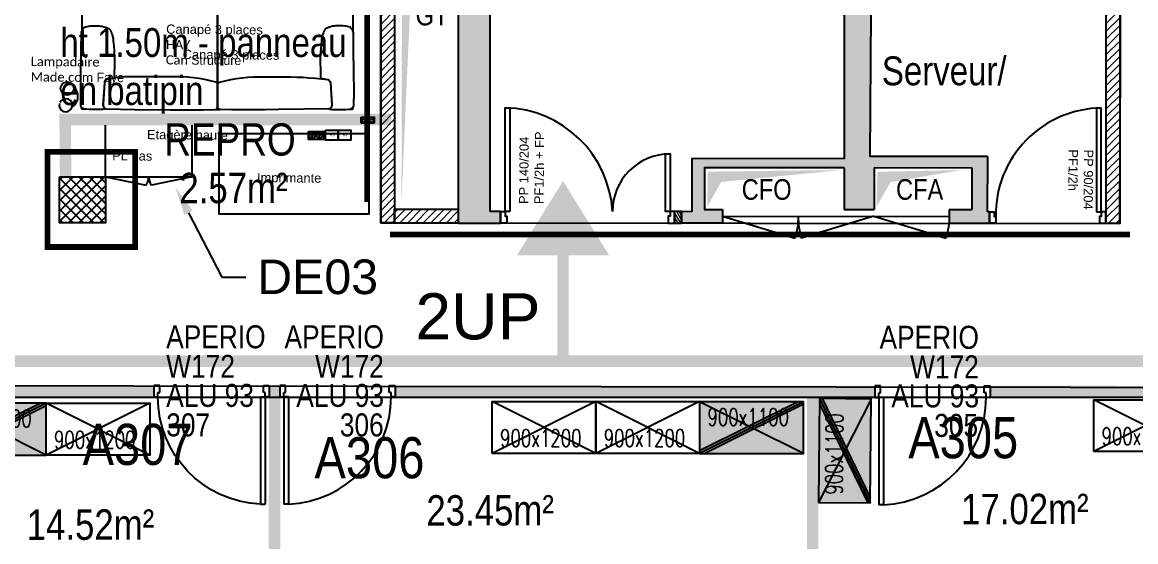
# Model space of a CAD drawing. Extents: x -27.9 to 24.1, y -8.6 to 57.6.
# Drawn here: x -10.08 to -0.41, y -2.2 to 2.3 of the extents above; entities that cross this region are included whole.
import ezdxf
from ezdxf import colors
from ezdxf.entities.mleader import LeaderData, LeaderLine
from ezdxf.math import Vec2, Vec3

# ---------------------------------------------------------------- set-up
doc = ezdxf.new("R2010")
doc.units = 0
doc.header["$LTSCALE"] = 0.002
doc.linetypes.add('CACHE', pattern=[0.375, 0.25, -0.125])
doc.linetypes.add('CONTINU', pattern=[0])
for name, color, linetype in [('00-SECURITE UP', 12, 'Continuous'), ('01-STR_MACONNERIE_HACH', 252, 'Continuous'), ('02-CL HACH PLATRE', 6, 'Continuous'), ('02-CLOISON_HACH MACONNERIE', 6, 'Continuous'), ('_ANNO-CONCEPT-T', 7, 'Continuous'), ('A-Etiq_Mob', 7, 'Continuous'), ('A-Etiquettes', 7, 'Continuous'), ('A-legende', 7, 'Continuous'), ('A-mobilier', 252, 'Continuous'), ('A-MobilierAQ', 7, 'Continuous'), ('A-num pièce', 1, 'Continuous'), ('A-texte', 7, 'Continuous'), ('Exit- Etiquette-incendie', 1, 'Continuous')]:
    doc.layers.add(name, color=color, linetype=linetype)
for name, color, linetype, true_color in [('04-MOBILIER', 1, 'Continuous', 0xff0000), ('A-cote', 7, 'Continuous', 0x425746), ('A-Détails', 7, 'Continuous', 0x00a500), ('A-MOQUETTE', 7, 'Continuous', 0xe0e9ff), ('A-projet', 7, 'Continuous', 0x5b6280), ('A-signalétique', 7, 'Continuous', 0x666666), ('A-vitré', 7, 'Continuous', 0x61becc), ('SA-ELEVATION', 2, 'Continuous', 0xffff00)]:
    doc.layers.add(name, color=color, linetype=linetype, true_color=true_color)
doc.layers.add('A-portes', color=7, linetype='Continuous', lineweight=25)
doc.layers.add('plafond', color=5, linetype='Continuous', lineweight=25, true_color=0x0000ff)
doc.styles.add('ARIAL', font='arial.ttf')
doc.styles.add('RENS', font='arial.ttf', dxfattribs={"width": 0.999})
doc.styles.add('ROMAND', font='romand__.ttf', dxfattribs={"width": 0.7})
doc.styles.get("Standard").update_dxf_attribs({"font": 'ARIALN.TTF'})
doc.styles.add('verdana', font='swissc.ttf')
doc.styles.add('Y_TXT_COT', font='arial.ttf', dxfattribs={"height": 0.2})
pattern_1 = [(45, (-0.09, 4.7e-05), (-0.03367596, 0.03367596), [])]

# ---------------------------------------------------------------- blocks, each defined once
blk = doc.blocks.new('BLOC_ATT_RENS_100')
at = {"flags": 8}
for tag, p, height in [('N°', (-0.416, 0.973), 0.25), ('TITRE', (-0.416, 0.675), 0.21), ('SURF', (-0.416, 0.373), 0.15), ('EFFECTIF', (-0.416, 0.073), 0.15), ('HSP', (-0.416, -0.236), 0.15), ('REV.SOL', (-0.416, -0.526), 0.15), ('REV.MUR', (-0.416, -0.826), 0.15), ('PLAF', (-0.416, -1.126), 0.15)]:
    blk.add_attdef(tag, p, '', height=height, dxfattribs=at)
at = {"layer": 'Exit- Etiquette-incendie', "flags": 8}
for tag, p in [('EFFECTIF.MAX', (-0.416, -1.414)), ('SURF.PROG', (-0.416, -1.648))]:
    blk.add_attdef(tag, p, '', height=0.15, dxfattribs=at)
blk = doc.blocks.new('PORTE-GA')
at = {"linetype": 'Continuous'}
blk.add_line((0, 0), (-0.288, 0.958), dxfattribs=at)
at = {"color": 0, "linetype": 'ByBlock'}
blk.add_arc((0, 0), 1, 89.9989, 106.7229, dxfattribs=at)
blk = doc.blocks.new('Xref-R3-2018-11')
h = blk.add_hatch(color=256)
h.dxf.hatch_style = 1
h.paths.add_polyline_path([(-4.0549, -3.7947), (-4.0611, -6.129), (-3.9616, -3.897), (-3.6092, -3.7887)])
h = blk.add_hatch(color=256)
h.dxf.hatch_style = 1
h.paths.add_polyline_path([(-1.4017, -5.8605), (-1.4078, -6.1646), (-1.2862, -5.9504), (-0.2424, -5.8467)])
h = blk.add_hatch(color=256)
h.dxf.hatch_style = 1
h.paths.add_polyline_path([(0.0683, -5.8613), (0.0622, -6.1654), (0.1838, -5.9513), (0.7991, -5.8476)])
at = {"layer": '00-SECURITE UP'}
h = blk.add_hatch(color=256, dxfattribs=at)
h.dxf.hatch_style = 1
h.paths.add_polyline_path([(-3.0586, -6.5857), (-2.6586, -6.5857), (-2.2586, -6.5857), (-2.6586, -5.9419)])
at = {"layer": '01-STR_MACONNERIE_HACH'}
h = blk.add_hatch(color=256, dxfattribs=at)
h.dxf.hatch_style = 1
h.paths.add_polyline_path([(1.9522, -4.2501), (1.9522, -4.3701), (2.1716, -4.3702), (2.1777, -3.2971), (1.9577, -3.2958)])
h.paths.add_polyline_path([(0.6716, -4.3693), (0.671, -4.3693), (0.671, -4.2493), (0, -4.2489), (0, 0), (1.9767, -0.0016), (1.974, -0.4631), (2.194, -0.4644), (2.198, 0.2183), (-3.5072, 0.2228), (-3.5082, -1.0072), (-3.5082, -2.5872), (-3.5082, -3.3768), (-3.5682, -3.3768), (-3.5682, -5.0368), (-3.5682, -6.3066), (-3.2001, -6.3068), (-3.2, -6.207), (-3.29, -6.207), (-3.29, 0.0252), (-0.22, 0.0227), (-0.22, -5.7488), (-1.54, -5.748), (-1.5403, -6.208), (-1.6303, -6.2079), (-1.6303, -6.3076), (-1.2742, -6.3078), (-1.2741, -6.1882), (-1.43, -6.1881), (-1.43, -5.8281), (-0.22, -5.8288), (-0.22, -6.1888), (0.04, -6.1889), (0.04, -6.1888), (0.04, -5.8289), (0.89, -5.8294), (0.89, -6.1894), (0.6924, -6.1893), (0.6923, -6.3088), (1.0414, -6.309), (1.0414, -6.2095), (1.0209, -6.2095), (1.0237, -5.7295), (0.0037, -5.7289), (0.0109, -4.4789), (0.6709, -4.4793)])
at = {"layer": '02-CL HACH PLATRE', "lineweight": 13, "transparency": 33554687}
h = blk.add_hatch(dxfattribs=at)
h.set_pattern_fill('ANSI31', color=256, scale=0.015)
h.set_pattern_definition(pattern_1)
h.paths.add_polyline_path([(-4.1202, -3.727), (-4.1203, -6.3062), (-4.2403, -6.3062), (-4.2402, -3.607), (-4.1202, -3.607)])
h = blk.add_hatch(dxfattribs=at)
h.set_pattern_fill('ANSI31', color=256, scale=0.015)
h.paths.add_polyline_path([(2.1716, -4.3702), (2.0716, -4.3702), (2.0516, -4.3701), (2.0516, -6.3096), (2.1716, -6.3095)])
h = blk.add_hatch(dxfattribs=at)
h.set_pattern_fill('ANSI31', color=256, scale=0.015)
h.set_pattern_definition(pattern_1)
h.paths.add_polyline_path([(-3.5681, -6.1864), (-4.1203, -6.1864), (-4.1203, -6.3062), (-4.1203, -6.3064), (-3.5682, -6.3066)])
at = {"layer": '02-CL HACH PLATRE', "lineweight": 13, "transparency": 33554585}
h = blk.add_hatch(dxfattribs=at)
h.set_pattern_fill('ANSI31', color=256, scale=0.006, angle=74)
h.paths.add_polyline_path([(-1.6303, -6.2079), (-1.6901, -6.2079), (-1.6901, -6.3079), (-1.6303, -6.3079)])
at = {"layer": '02-CLOISON_HACH MACONNERIE', "transparency": 33554687}
h = blk.add_hatch(dxfattribs=at)
h.set_pattern_fill('ANSI37', color=256, scale=0.02)
h.paths.add_polyline_path([(-7.0277, -5.9048), (-6.628, -5.9048), (-6.628, -6.3048), (-7.0277, -6.3048)])
for p, q in [((-3.29, -6.207), (-3.29, 0.0252)), ((-0.22, 0.0227), (-0.22, -5.7488)), ((-3.5682, -3.3768), (-3.5682, -5.0368)), ((0.0109, -4.4789), (0.0037, -5.7289)), ((-1.54, -5.748), (-1.5403, -6.208)), ((-0.22, -5.7488), (-1.54, -5.748)), ((1.0237, -5.7295), (0.0037, -5.7289)), ((1.0237, -5.7295), (1.0209, -6.2095)), ((-0.22, -5.8288), (-0.22, -6.1888)), ((0.04, -5.8288), (0.04, -6.1888)), ((0.89, -5.8294), (0.04, -5.8289)), ((0.89, -6.1894), (0.89, -5.8294)), ((-3.2, -6.207), (-3.29, -6.207)), ((-1.5403, -6.208), (-1.6303, -6.2079)), ((0.6924, -6.1893), (0.89, -6.1894)), ((1.0414, -6.2095), (1.0209, -6.2095))]:
    blk.add_line(p, q)
at = {"linetype": 'Continuous'}
blk.add_line((-1.2741, -6.2482), (0.6923, -6.2493), dxfattribs=at)
blk.add_lwpolyline([(-4.1202, -3.727), (-4.1203, -6.3062), (-4.2403, -6.3062), (-4.2402, -3.607), (-4.1202, -3.607)], close=True, dxfattribs=at)
for points in [[(2.0516, -4.3693), (2.0516, -6.3096)], [(2.1716, -4.3693), (2.1716, -6.3095)], [(-3.5682, -5.0368), (-3.5682, -6.3068), (-3.2001, -6.307)], [(-0.22, -5.8288), (-1.43, -5.8281), (-1.43, -6.1881), (-1.2741, -6.1882)], [(-3.2, -6.207), (-3.2001, -6.307)], [(-1.6303, -6.2079), (-1.6303, -6.3079)], [(-1.2741, -6.1882), (-1.2742, -6.3082)], [(-0.22, -6.1888), (0.04, -6.1889)], [(0.6924, -6.1893), (0.6923, -6.3093)], [(1.0414, -6.2095), (1.0414, -6.309)], [(-1.2742, -6.3082), (-1.6303, -6.3079)], [(1.0414, -6.309), (0.6923, -6.3093)], [(2.1716, -6.3095), (2.0516, -6.3096)]]:
    blk.add_lwpolyline(points)
at = {"linetype": 'CONTINU'}
for points in [[(-3.1201, -6.207), (-3.1601, -6.207), (-3.1601, -5.307), (-3.1201, -5.307)], [(1.9714, -6.209), (2.0114, -6.209), (2.0114, -5.309), (1.9714, -5.309)], [(-1.7301, -6.207), (-1.7701, -6.207), (-1.7701, -5.707), (-1.7301, -5.707)], [(-3.1451, -6.307), (-3.2001, -6.307), (-3.2001, -6.207), (-3.1601, -6.207), (-3.1601, -6.247), (-3.1451, -6.247), (-3.1451, -6.307)], [(-1.7451, -6.307), (-1.6901, -6.307), (-1.6901, -6.207), (-1.7301, -6.207), (-1.7301, -6.247), (-1.7451, -6.247), (-1.7451, -6.307)], [(1.0964, -6.309), (1.0414, -6.309), (1.0414, -6.209), (1.0814, -6.209), (1.0814, -6.249), (1.0964, -6.249), (1.0964, -6.309)], [(1.9964, -6.309), (2.0514, -6.309), (2.0514, -6.209), (2.0114, -6.209), (2.0114, -6.249), (1.9964, -6.249), (1.9964, -6.309)]]:
    blk.add_lwpolyline(points, close=True, dxfattribs=at)
for points in [[(-7.0277, -5.9048), (-6.628, -5.9048), (-6.628, -6.3048), (-7.0277, -6.3048)], [(-1.6303, -6.2079), (-1.6901, -6.2079), (-1.6901, -6.3079), (-1.6303, -6.3079)]]:
    blk.add_lwpolyline(points, close=True)
at = {"linetype": 'Continuous'}
blk.add_lwpolyline([(-3.5682, -6.3066), (-4.1202, -6.3064), (-4.1203, -6.3064), (-4.1203, -6.1864), (-3.5682, -6.1864)], dxfattribs=at)
at = {"linetype": 'CONTINU'}
for centre, radius, start, end in [((-3.1821, -6.2603), 0.9536, 3.20562, 88.67276), ((2.0221, -6.2348), 0.9259, 90.66174, 180.87627), ((-1.7301, -6.207), 0.5, 90, 180)]:
    blk.add_arc(centre, radius, start, end, dxfattribs=at)
at = {"layer": '00-SECURITE UP', "const_width": 0.1}
blk.add_lwpolyline([(-2.6586, -7.4947), (-2.6586, -6.5857), (-2.6586, -6.5857), (-2.6586, -6.5857)], dxfattribs=at)
ref = blk.add_blockref('BLOC_ATT_RENS_100', (-3.7323, -4.5478), dxfattribs=dict(xscale=0.472023455414562, yscale=0.472023455414562, zscale=0.9170462599446728))
ref.add_attrib('SURF', 'GT', (-3.9383, -4.5922), dxfattribs={"height": 0.17884, "rotation": 360, "style": 'verdana', "flags": 8})
ref = blk.add_blockref('BLOC_ATT_RENS_100', (0.4761, -5.7353), dxfattribs=dict(xscale=0.8860066483642977, yscale=0.8860066483642977, zscale=1.721332009772682))
ref.add_attrib('TITRE', 'Serveur/', (0.1078, -5.1116), dxfattribs={"height": 0.25, "rotation": 360, "style": 'verdana', "flags": 8})
ref = blk.add_blockref('BLOC_ATT_RENS_100', (-0.9021, -6.0604), dxfattribs=dict(xscale=0.472023455414562, yscale=0.472023455414562, zscale=0.9170462599446728))
ref.add_attrib('SURF', 'CFO', (-1.1081, -6.1049), dxfattribs={"height": 0.17884, "rotation": 360, "style": 'verdana', "flags": 8})
ref = blk.add_blockref('BLOC_ATT_RENS_100', (0.4369, -6.0604), dxfattribs=dict(xscale=0.472023455414562, yscale=0.472023455414562, zscale=0.9170462599446728))
ref.add_attrib('SURF', 'CFA', (0.2309, -6.1049), dxfattribs={"height": 0.17884, "rotation": 360, "style": 'verdana', "flags": 8})
at = {"linetype": 'Continuous'}
for p, xscale, yscale, zscale, rotation in [((-1.2742, -6.2482), -0.6555452738765315, 0.6555452738765318, 0.6555452738765318, 270.0337089835695), ((0.0369, -6.2482), 0.6555452738765317, 0.6555452738765317, 0.6555452738765317, 89.96600881160535), ((0.0368, -6.2481), -0.6555452738765315, 0.6555452738765318, 0.6555452738765318, 270.0337089835695)]:
    blk.add_blockref('PORTE-GA', p, dxfattribs=dict(at, xscale=xscale, yscale=yscale, zscale=zscale, rotation=rotation))
at = {"char_height": 0.08, "width": 1.472401, "attachment_point": 1}
for s, insert, rotation in [('{\\fArial|b0|i0|c0|p34;PP 140/204\\PPF1/2h + FP}', (-3.0409, -6.1414), 89.50124), ('{\\fArial|b0|i0|c0|p34;PP 90/204\\PPF1/2h}', (1.9422, -5.6694), 269.50124)]:
    blk.add_mtext(s, dxfattribs=dict(at, insert=insert, rotation=rotation))
at = {"layer": '00-SECURITE UP', "insert": (-3.9407, -6.9156), "char_height": 0.4, "width": 25.873028, "attachment_point": 1, "line_spacing_factor": 0.8, "style": 'ARIAL'}
blk.add_mtext('2UP', dxfattribs=at)
blk = doc.blocks.new('A$C69B41A4F')
at = {"layer": '04-MOBILIER', "extrusion": (-1, 0, 0)}
for p, q in [((59.94, 93.43, 21.08), (59.94, 93.43, 40.07)), ((59.94, 93.04, 21.08), (59.94, 93.04, 40.07)), ((59.94, 92.08, 41.32), (59.94, 71.14, 44.53)), ((59.94, 71.14, 44.53), (59.94, 53.46, 45.55))]:
    blk.add_line(p, q, dxfattribs=at)
at = {"layer": '04-MOBILIER'}
for points in [[(-38.66, 92.54, 0.000006), (-39.65, 92.89, 0.040096), (-45.78, 93.3, -0.007153), (-55.98, 93.03, 0.116637), (-58.68, 92.31, 0.04919), (-60.24, 91.01, 0.152019), (-60.82, 89.02, -0.010615), (-60.94, 80.48, 0.002569), (-60.45, 42.9, -0.001389), (-60.31, 24.88, 0.135145), (-58.77, 21.71, 0.01741), (-57.39, 20.33, 0.099959), (-52.6, 19.25, 0.008048), (-46, 19.11, 0.079022), (-40.36, 19.86, 0.045071), (-35.95, 21.58, 0.092873), (-34.62, 23.06, 0.015518), (-32.87, 27.57, 0.040174), (-32.08, 31.19, -0.026259), (-31.46, 38.41, 0.017086), (-30.91, 52.32, -0.020737), (-31.07, 65.36, -0.018441), (-37.54, 66.65, -0.347866), (-39.88, 69.57), (-41.19, 89.24, -0.114006), (-40.54, 91.44, -0.322432), (-38.65, 92.48, 0.11233), (-38.66, 92.54, -6.225339)], [(59.78, 91.17), (59.77, 70.88, -0.336754), (58.33, 68.97, -0.077025), (18.05, 64.22, 0.015764), (6.19, 64.27, -0.035704), (-37.54, 66.65, -0.347866), (-39.88, 69.57), (-41.15, 88.69, -0.1439), (-40.54, 91.44, -0.288709), (-38.65, 92.48), (6.13, 93.28), (18.06, 93.46), (47.51, 93.46), (58.07, 93.22, -0.082458), (59.28, 92.61, -0.085716), (59.78, 91.17, -6.330867)], [(60.11, 91.17), (60.11, 70.88, 0.336754), (61.56, 68.97, 0.077025), (101.84, 64.22, -0.00593), (133.36, 64.15, 0.063241), (157.97, 66.61, 0.347866), (160.31, 69.53), (161.58, 88.65, 0.1439), (160.97, 91.4, 0.288709), (159.08, 92.44), (133.42, 93.16), (101.83, 93.46), (72.38, 93.46), (61.82, 93.22, 0.082458), (60.61, 92.61, 0.085716), (60.11, 91.17, 6.330867)], [(159.08, 92.49, -0.000006), (160.08, 92.85, -0.040096), (166.2, 93.26, 0.007153), (176.41, 92.99, -0.116637), (179.11, 92.26, -0.04919), (180.66, 90.97, -0.152019), (181.25, 88.98, 0.010615), (181.36, 80.44, -0.002569), (180.88, 42.86, 0.001389), (180.73, 24.84, -0.135145), (179.2, 21.67, -0.01741), (177.81, 20.29, -0.099959), (173.03, 19.21, -0.008048), (166.42, 19.07, -0.079022), (160.79, 19.82, -0.045071), (156.38, 21.54, -0.092873), (155.05, 23.02, -0.015518), (153.3, 27.52, -0.040174), (152.51, 31.15, 0.026259), (151.88, 38.37, -0.017086), (151.34, 52.27, 0.020737), (151.5, 65.32, 0.018441), (157.97, 66.61, 0.347866), (160.31, 69.53), (161.62, 89.2, 0.114006), (160.97, 91.4, 0.322432), (159.08, 92.44, -0.11233), (159.08, 92.49, 6.225339)], [(59.78, 70.9), (59.78, 2.26, -0.332205), (58.09, -0.01), (-58.09, 0.01, -0.362367), (-59.77, 2.31), (-59.8, 23.35)], [(60.11, 70.9), (60.11, 2.26, 0.332205), (61.8, -0.01), (178.52, -0.04, 0.362367), (180.2, 2.27), (180.22, 23.29)], [(-58.78, 0.11), (-59.02, 0.11, -0.448724), (-59.67, 0.85), (-59.67, 1.34)], [(179.2, 0.07), (179.45, 0.07, 0.448724), (180.1, 0.81), (180.1, 1.29)]]:
    blk.add_lwpolyline(points, format="xyb", dxfattribs=at)
at = {"layer": '04-MOBILIER', "elevation": 23}
for points in [[(-56.95, 92.91), (-59.29, 92.91, 0.414214), (-60.1, 92.11), (-60.1, 91.15)], [(177.37, 92.87), (179.72, 92.87, -0.414214), (180.52, 92.07), (180.52, 91.11)]]:
    blk.add_lwpolyline(points, format="xyb", dxfattribs=at)
at = {"layer": '04-MOBILIER'}
blk.add_lwpolyline([(61.9, 93.22), (58.07, 93.22)], dxfattribs=at)
blk = doc.blocks.new('PCD-1.10')
at = {"color": 0}
for p, q in [((0, 0), (0, 3.19)), ((0, 3.19), (6.84, 3.19)), ((6.84, 0), (0, 0)), ((6.84, 3.19), (6.84, 0))]:
    blk.add_line(p, q, dxfattribs=at)
for centre, radius in [((1.72, 1.61), 1.46), ((1.03, 2.04), 0.146), ((1.7, 0.8), 0.146), ((2.44, 1.99), 0.146), ((5.08, 1.61), 1.46), ((4.39, 2.04), 0.146), ((5.05, 0.8), 0.146), ((5.79, 1.99), 0.146)]:
    blk.add_circle(centre, radius, dxfattribs=at)
blk = doc.blocks.new('A$C2ECA2C73')
at = {"layer": '04-MOBILIER', "ltscale": 0.01}
for p, q in [((3.0706, -44.8445), (3.0706, -44.3966)), ((2.3206, -44.8445), (3.0706, -44.8445))]:
    blk.add_line(p, q, dxfattribs=at)
at = {"layer": '04-MOBILIER', "linetype": 'Continuous'}
for p, q in [((2.3206, -44.8445), (2.672, -44.9176)), ((3.0701, -44.8445), (2.7188, -44.9176))]:
    blk.add_line(p, q, dxfattribs=at)
at = {"layer": '04-MOBILIER', "ltscale": 0.01}
blk.add_lwpolyline([(3.3061, -44.4707), (4.6061, -44.4707), (4.6061, -45.1707), (3.3061, -45.1707)], close=True, dxfattribs=at)
at = {"layer": '04-MOBILIER', "linetype": 'Continuous'}
blk.add_circle((1.9868, -44.0792), 0.0568, dxfattribs=at)
for centre, radius, start, end in [((1.9745, -44.1485), 0.1067, 301.32444, 50.75807), ((1.9752, -44.2246), 0.0568, 165.31244, 153.91158), ((2.5656, -44.8432), 0.1298, 325.03872, 359.42226), ((2.8251, -44.8432), 0.1298, 180.57774, 214.96128)]:
    blk.add_arc(centre, radius, start, end, dxfattribs=at)
at = {"layer": 'plafond', "linetype": 'Continuous'}
for points in [[(4.2283, -44.4403), (4.3382, -44.4403), (4.3382, -44.5287), (4.2283, -44.5287)], [(4.3382, -44.4403), (4.4482, -44.4403), (4.4482, -44.5287), (4.3382, -44.5287)], [(4.0825, -44.451), (4.2106, -44.4523), (4.2106, -44.5228), (4.0825, -44.5215)]]:
    blk.add_lwpolyline(points, close=True, dxfattribs=at)
for centre, radius in [((4.1129, -44.4854), 0.027), ((4.1013, -44.4798), 0.0025), ((4.1133, -44.4937), 0.0025), ((4.1252, -44.4798), 0.0025), ((4.1757, -44.4839), 0.027), ((4.164, -44.4788), 0.0025), ((4.176, -44.4927), 0.0025), ((4.1879, -44.4788), 0.0025)]:
    blk.add_circle(centre, radius, dxfattribs=at)
at = {"layer": 'SA-ELEVATION', "ltscale": 0.01}
blk.add_line((2.3206, -44.8444), (2.3206, -44.3966), dxfattribs=at)
at = {"layer": '04-MOBILIER', "xscale": 0.009791726618406537, "yscale": 0.009791726618406537, "zscale": 0.009791726618406537, "rotation": 180.0055196690092}
blk.add_blockref('A$C69B41A4F', (3.8802, -43.3491), dxfattribs=at)
at = {"layer": 'plafond', "color": 5, "lineweight": -2, "xscale": 0.01669227516125703, "yscale": 0.01669227516125703, "zscale": 0.01669227516125703, "rotation": 0.0739232123309044}
blk.add_blockref('PCD-1.10', (4.5375, -44.38), dxfattribs=at)
at = {"layer": '_ANNO-CONCEPT-T', "char_height": 0.08, "width": 1.472401, "attachment_point": 1, "rotation": 359.50124}
for s, insert in [('{\\fArial|b0|i0|c0|p34;Canapé 3 places\\P\\fCalibri|b0|i0|c204|p34;HAY \\fCalibri|b0|i0|c0|p34;\\P\\fCalibri|b0|i0|c204|p34;Can \\fMangal|b0|i0|c0|p2;Structure }', (2.8463, -43.5241)), ('{\\fArial|b0|i0|c0|p34;Canapé 3 places}', (2.9899, -43.7432)), ('{\\fCalibri|b0|i0|c0|p34;Lampadaire\\PMade.com \\fMangal|b0|i0|c0|p2;Faye}', (1.6723, -43.8045)), ('{\\fArial|b0|i0|c0|p34;Etagère haute}', (2.6797, -44.4387)), ('{\\fArial|b0|i0|c0|p34;PL bas}', (2.3782, -44.6225)), ('{\\fArial|b0|i0|c0|p34;Imprimante}', (3.6345, -44.8115))]:
    blk.add_mtext(s, dxfattribs=dict(at, insert=insert))
at = {"layer": 'plafond', "color": 5, "style": 'RENS'}
for p in [(4.2667, -44.4932), (4.3766, -44.4932)]:
    blk.add_text('RJ', height=0.02404, rotation=0.00322, dxfattribs=at).set_placement(p)
blk = doc.blocks.new('armoire90Réhausse')
at = {"true_color": 0xfdedc9}
h = blk.add_hatch(color=254, dxfattribs=at)
h.dxf.hatch_style = 1
h.paths.add_polyline_path([(0, 0.45), (0, 0), (0.9, 0), (0.9, 0.45)])
blk.add_lwpolyline([(0, 0.45), (0, 0), (0.9, 0), (0.9, 0.45)], close=True)
for points in [[(0.9, 0), (0, 0.45)], [(0.9, 0.45), (0, 0)], [(0.8553, 0.45), (0, 0.0224)], [(0.9, 0.4276), (0.0447, 0)]]:
    blk.add_lwpolyline(points)
at = {"layer": 'A-Etiq_Mob', "style": 'ROMAND', "width": 0.7}
for tag, p in [('DIMENSION', (0.0684, 0.2418)), ('FINITION', (0.0684, 0.0013)), ('PORTES', (0.0684, -0.2391))]:
    blk.add_attdef(tag, p, '', height=0.15, dxfattribs=at)
blk = doc.blocks.new('armoire90')
blk.add_lwpolyline([(0, 0.45), (0, 0), (0.9, 0), (0.9, 0.45)], close=True)
for points in [[(0.9, 0), (0, 0.45)], [(0.9, 0.45), (0, 0)]]:
    blk.add_lwpolyline(points)
at = {"layer": 'A-Etiq_Mob', "style": 'ROMAND', "width": 0.7}
for tag, p in [('DIMENSION', (0.0684, 0.2418)), ('FINITION', (0.0684, 0.0013)), ('PORTES', (0.0684, -0.2391))]:
    blk.add_attdef(tag, p, '', height=0.15, dxfattribs=at)
blk = doc.blocks.new('P_93100')
for p, q in [((0.425, 0.93), (0.465, 0.93)), ((0.425, 0), (0.425, 0.93)), ((0.465, 0), (0.465, 0.93)), ((-0.5, -0.1), (-0.5, 0)), ((-0.5, 0), (-0.465, 0)), ((-0.465, 0), (-0.465, -0.04)), ((0.425, 0), (0.465, 0)), ((0.465, 0), (0.465, -0.04)), ((0.5, 0), (0.465, 0)), ((0.5, -0.1), (0.5, 0)), ((-0.465, -0.04), (-0.45, -0.04)), ((-0.45, -0.04), (-0.45, -0.1)), ((0.465, -0.04), (0.45, -0.04)), ((0.45, -0.04), (0.45, -0.1)), ((-0.45, -0.1), (-0.5, -0.1)), ((0.45, -0.1), (0.5, -0.1))]:
    blk.add_line(p, q)
blk.add_arc((0.465, 0), 0.9309, 92.46282, 180)

msp = doc.modelspace()

# ---------------------------------------------------------------- linework, layer by layer
at = {"ltscale": 0.01}
msp.add_lwpolyline([(-0.5264, 7.0874), (-6.9646, 7.0919), (-6.9672, 5.2021), (-6.2326, 5.2036), (-6.2293, 3.4923), (-6.2926, 3.4923), (-6.2904, 3.2623), (-6.9647, 3.2624), (-6.9646, 0.5629), (-0.5528, 0.5596)], close=True, dxfattribs=at)
at = {"layer": 'A-legende', "linetype": 'CACHE', "ltscale": 5, "const_width": 0.05}
for points in [[(-7.0833, 3.3446), (-7.0833, 0.7461)], [(-6.8835, 0.4637), (-0.4628, 0.4637)]]:
    msp.add_lwpolyline(points, dxfattribs=at)
at = {"layer": 'A-legende', "color": 5, "linetype": 'CACHE', "ltscale": 5, "true_color": 0x1100ff, "const_width": 0.05}
msp.add_lwpolyline([(-9.8567, 1.1796), (-9.0965, 1.1796), (-9.0965, 0.3548), (-9.8567, 0.3548)], close=True, dxfattribs=at)
at = {"layer": 'A-MOQUETTE'}
msp.add_lwpolyline([(0.1745, -0.9499), (-11.2435, -0.9499)], dxfattribs=at)
at = {"layer": 'A-projet', "const_width": 0.1}
msp.add_lwpolyline([(-7.8892, -5.9514), (-7.8852, -0.8523)], dxfattribs=at)
at = {"layer": 'A-vitré', "const_width": 0.1}
for points in [[(-10.8063, -0.9015), (-8.9345, -0.9028)], [(-6.8361, -0.8975), (-2.6844, -0.8975)], [(-1.6844, -0.8975), (0.1536, -0.9008)], [(-3.2174, -6.0278), (-3.2174, -0.9344)]]:
    msp.add_lwpolyline(points, dxfattribs=at)
at = {"layer": 'Defpoints', "color": 63, "true_color": 0xa6c487}
msp.add_lwpolyline([(0.6951, 11.3103), (-0.5703, 13.0983), (-1.5858, 13.0738), (-1.5858, 8.4771), (-11.1473, 8.4938), (-11.1528, -0.8475), (3.0864, -0.8681), (7.1111, 2.1571), (2.398, 8.488), (2.3718, 10.4989), (1.0419, 10.8319)], close=True, dxfattribs=at)

# ---------------------------------------------------------------- block references
at = {"ltscale": 0.01}
msp.add_blockref('Xref-R3-2018-11', (-2.7244, 6.8691), dxfattribs=at)
at = {"layer": 'A-mobilier', "ltscale": 0.01}
msp.add_blockref('A$C2ECA2C73', (-11.673, 45.8089), dxfattribs=at)
at = {"layer": 'A-MobilierAQ', "ltscale": 0.1, "rotation": 89.43920277166644}
msp.add_blockref('armoire90Réhausse', (-2.7172, -1.8647), dxfattribs=at).add_auto_attribs({'DIMENSION': '900x1100'})
at = {"layer": 'A-MobilierAQ', "ltscale": 0.1}
for p in [(-10.7682, -1.4508), (-4.1978, -1.4371)]:
    msp.add_blockref('armoire90Réhausse', p, dxfattribs=at).add_auto_attribs({'DIMENSION': '900x1100'})
ref = msp.add_blockref('armoire90', (-9.8682, -1.0008), dxfattribs=dict(at, xscale=-1, rotation=180))
ref.add_attrib('DIMENSION', '900x1200', (-9.7998, -1.3926), dxfattribs={"layer": 'A-Etiq_Mob', "ltscale": 0.1, "height": 0.15, "style": 'ROMAND', "width": 0.7})
ref = msp.add_blockref('armoire90', (-5.9978, -0.9855), dxfattribs=dict(at, xscale=-1, rotation=180))
ref.add_attrib('DIMENSION', '900x1200', (-5.9294, -1.3773), dxfattribs={"layer": 'A-Etiq_Mob', "ltscale": 0.1, "height": 0.15, "style": 'ROMAND', "width": 0.7})
ref = msp.add_blockref('armoire90', (-5.0978, -0.9855), dxfattribs=dict(at, xscale=-1, rotation=180))
ref.add_attrib('DIMENSION', '900x1200', (-5.0294, -1.3773), dxfattribs={"layer": 'A-Etiq_Mob', "ltscale": 0.1, "height": 0.15, "style": 'ROMAND', "width": 0.7})
ref = msp.add_blockref('armoire90', (-0.7785, -0.9704), dxfattribs=dict(at, xscale=-1, rotation=180))
ref.add_attrib('DIMENSION', '900x1200', (-0.7101, -1.3621), dxfattribs={"layer": 'A-Etiq_Mob', "ltscale": 0.1, "height": 0.15, "style": 'ROMAND', "width": 0.7})
at = {"layer": 'A-portes', "ltscale": 0.01}
ref = msp.add_blockref('P_93100', (-8.433, -0.9459), dxfattribs=dict(at, xscale=-1, rotation=180))
ref.add_attrib('N°', '307', (-8.8264, -1.2878), dxfattribs={"layer": '0', "ltscale": 6, "height": 0.19924})
ref.add_attrib('NATURE/DIM', 'ALU 93', (-8.8264, -1.0321), dxfattribs={"layer": 'A-Etiquettes', "ltscale": 6, "height": 0.19924})
ref.add_attrib('FINITION', 'W172', (-8.8264, -0.7799), dxfattribs={"layer": 'A-Etiquettes', "ltscale": 6, "height": 0.19924})
ref.add_attrib('FERMETURE', 'APERIO', (-8.8264, -0.5236), dxfattribs={"layer": 'A-Etiquettes', "ltscale": 6, "height": 0.19924})
ref = msp.add_blockref('P_93100', (-7.3408, -0.9459), dxfattribs=dict(at, rotation=180))
ref.add_attrib('N°', '306', (-7.3199, -1.2878), dxfattribs={"layer": '0', "ltscale": 6, "height": 0.19924})
ref.add_attrib('NATURE/DIM', 'ALU 93', (-7.6974, -1.0321), dxfattribs={"layer": 'A-Etiquettes', "ltscale": 6, "height": 0.19924})
ref.add_attrib('FINITION', 'W172', (-7.5346, -0.7799), dxfattribs={"layer": 'A-Etiquettes', "ltscale": 6, "height": 0.19924})
ref.add_attrib('FERMETURE', 'APERIO', (-7.7998, -0.5236), dxfattribs={"layer": 'A-Etiquettes', "ltscale": 6, "height": 0.19924})
ref = msp.add_blockref('P_93100', (-2.1777, -0.9504), dxfattribs=dict(at, rotation=180))
ref.add_attrib('N°', '305', (-2.1624, -1.2923), dxfattribs={"layer": '0', "ltscale": 6, "height": 0.19924})
ref.add_attrib('NATURE/DIM', 'ALU 93', (-2.5343, -1.0366), dxfattribs={"layer": 'A-Etiquettes', "ltscale": 6, "height": 0.19924})
ref.add_attrib('FINITION', 'W172', (-2.3715, -0.7844), dxfattribs={"layer": 'A-Etiquettes', "ltscale": 6, "height": 0.19924})
ref.add_attrib('FERMETURE', 'APERIO', (-2.6367, -0.5281), dxfattribs={"layer": 'A-Etiquettes', "ltscale": 6, "height": 0.19924})

# ---------------------------------------------------------------- texts
at = {"layer": 'A-cote', "color": 30, "char_height": 0.26331, "attachment_point": 1, "rotation": 0.07922}
for s, insert in [('23.45m²', (-6.5691, -1.7983)), ('17.02m²', (-1.9292, -1.7867)), ('14.52m²', (-10.0371, -1.9221))]:
    msp.add_mtext_dynamic_manual_height_columns(s, width=1.219524, gutter_width=12.5, heights=[0], dxfattribs=dict(at, insert=insert))
at = {"layer": 'A-Etiquettes', "color": 212, "true_color": 0xbc10b6, "insert": (-9.745, 2.2531), "char_height": 0.25, "attachment_point": 1}
msp.add_mtext_dynamic_manual_height_columns('ht 1.50m - panneau en batipin', width=2.537092, gutter_width=12.5, heights=[0], dxfattribs=at)
at = {"layer": 'A-num pièce', "ltscale": 0.1, "char_height": 0.3565, "attachment_point": 1}
for s, insert in [('A305', (-2.3874, -1.1212)), ('A307', (-9.5516, -1.179)), ('A306', (-7.5398, -1.2947))]:
    msp.add_mtext_dynamic_manual_height_columns(s, width=1.298453, gutter_width=12.5, heights=[0], dxfattribs=dict(at, insert=insert))
at = {"layer": 'A-texte', "ltscale": 0.1, "insert": (-8.8426, 1.4275), "char_height": 0.27988, "attachment_point": 1}
msp.add_mtext_dynamic_manual_height_columns('REPRO', width=1.401625, gutter_width=12.5, heights=[0], dxfattribs=at)

# ---------------------------------------------------------------- next in the draw order: leaders
at = {"layer": 'A-Détails'}
ml = msp.add_multileader_mtext('Standard', dxfattribs=at)
ml.set_content('DE03', color=256, style='Y_TXT_COT')
ml.set_leader_properties()
ml.build(insert=Vec2(0, 0))
ml.multileader.update_dxf_attribs({"has_text_frame": 1, "text_left_attachment_type": 2, "text_right_attachment_type": 2, "dogleg_length": 1, "arrow_head_size": 0.25})
ctx = ml.context
ctx.base_point, ctx.char_height, ctx.arrow_head_size, ctx.landing_gap_size, ctx.plane_origin = Vec3(-8.1363, 0.0928), 0.3, 0.25, 0.1, Vec3(-11.5808, 2.9603)
ctx.left_attachment, ctx.right_attachment = 2, 2
notes = []
notes.append((ctx, [(0, (1, 1, 0), (-8.3436, 0.0928), (1, 0), 0.2072, [(0, [(-8.7468, 0.8732)], 0, [])])]))
ctx.mtext.insert, ctx.mtext.rotation, ctx.mtext.width, ctx.mtext.defined_height, ctx.mtext.flow_direction = Vec3(-8.0363, 0.2461), 6.283185, 0.436539, 0.1999, 5
ctx.mtext.has_bg_fill, ctx.mtext.bg_color, ctx.mtext.bg_scale_factor, ctx.mtext.bg_transparency, ctx.mtext.use_window_bg_color = 1, -1027028792, 1.5, 0, 1
for ctx, leaders in notes:
    for number, flags, end, landing, length, lines in leaders:
        leader = LeaderData()
        leader.index, (leader.has_last_leader_line, leader.has_dogleg_vector, leader.attachment_direction) = number, flags
        leader.last_leader_point, leader.dogleg_vector, leader.dogleg_length = Vec3(end), Vec3(landing), length
        for number, points, colour, breaks in lines:
            line = LeaderLine()
            line.index, line.vertices, line.color, line.breaks = number, Vec3.list(points), colors.encode_raw_color(colour), breaks
            leader.lines.append(line)
        ctx.leaders.append(leader)

# ---------------------------------------------------------------- next in the draw order: linework, layer by layer
at = {"layer": 'A-Etiquettes', "color": 212, "true_color": 0xbc10b6, "const_width": 0.1}
msp.add_lwpolyline([(-6.8748, 1.4612), (-9.7032, 1.4612), (-9.699, 0.9621)], dxfattribs=at)
at = {"layer": 'A-signalétique', "color": 1, "linetype": 'CACHE', "ltscale": 5, "true_color": 0xff0000, "const_width": 0.1}
msp.add_lwpolyline([(2.1933, 8.3448), (6.8221, 2.276), (3.0654, -0.636), (-10.9458, -0.636)], dxfattribs=at)

# ---------------------------------------------------------------- next in the draw order: texts
at = {"layer": 'A-cote', "color": 30, "insert": (-8.7124, 0.9976), "char_height": 0.26331, "width": 1.219524, "attachment_point": 1, "rotation": 0.07922}
msp.add_mtext('2.57m²', dxfattribs=at)

doc.saveas('drawing.dxf')
